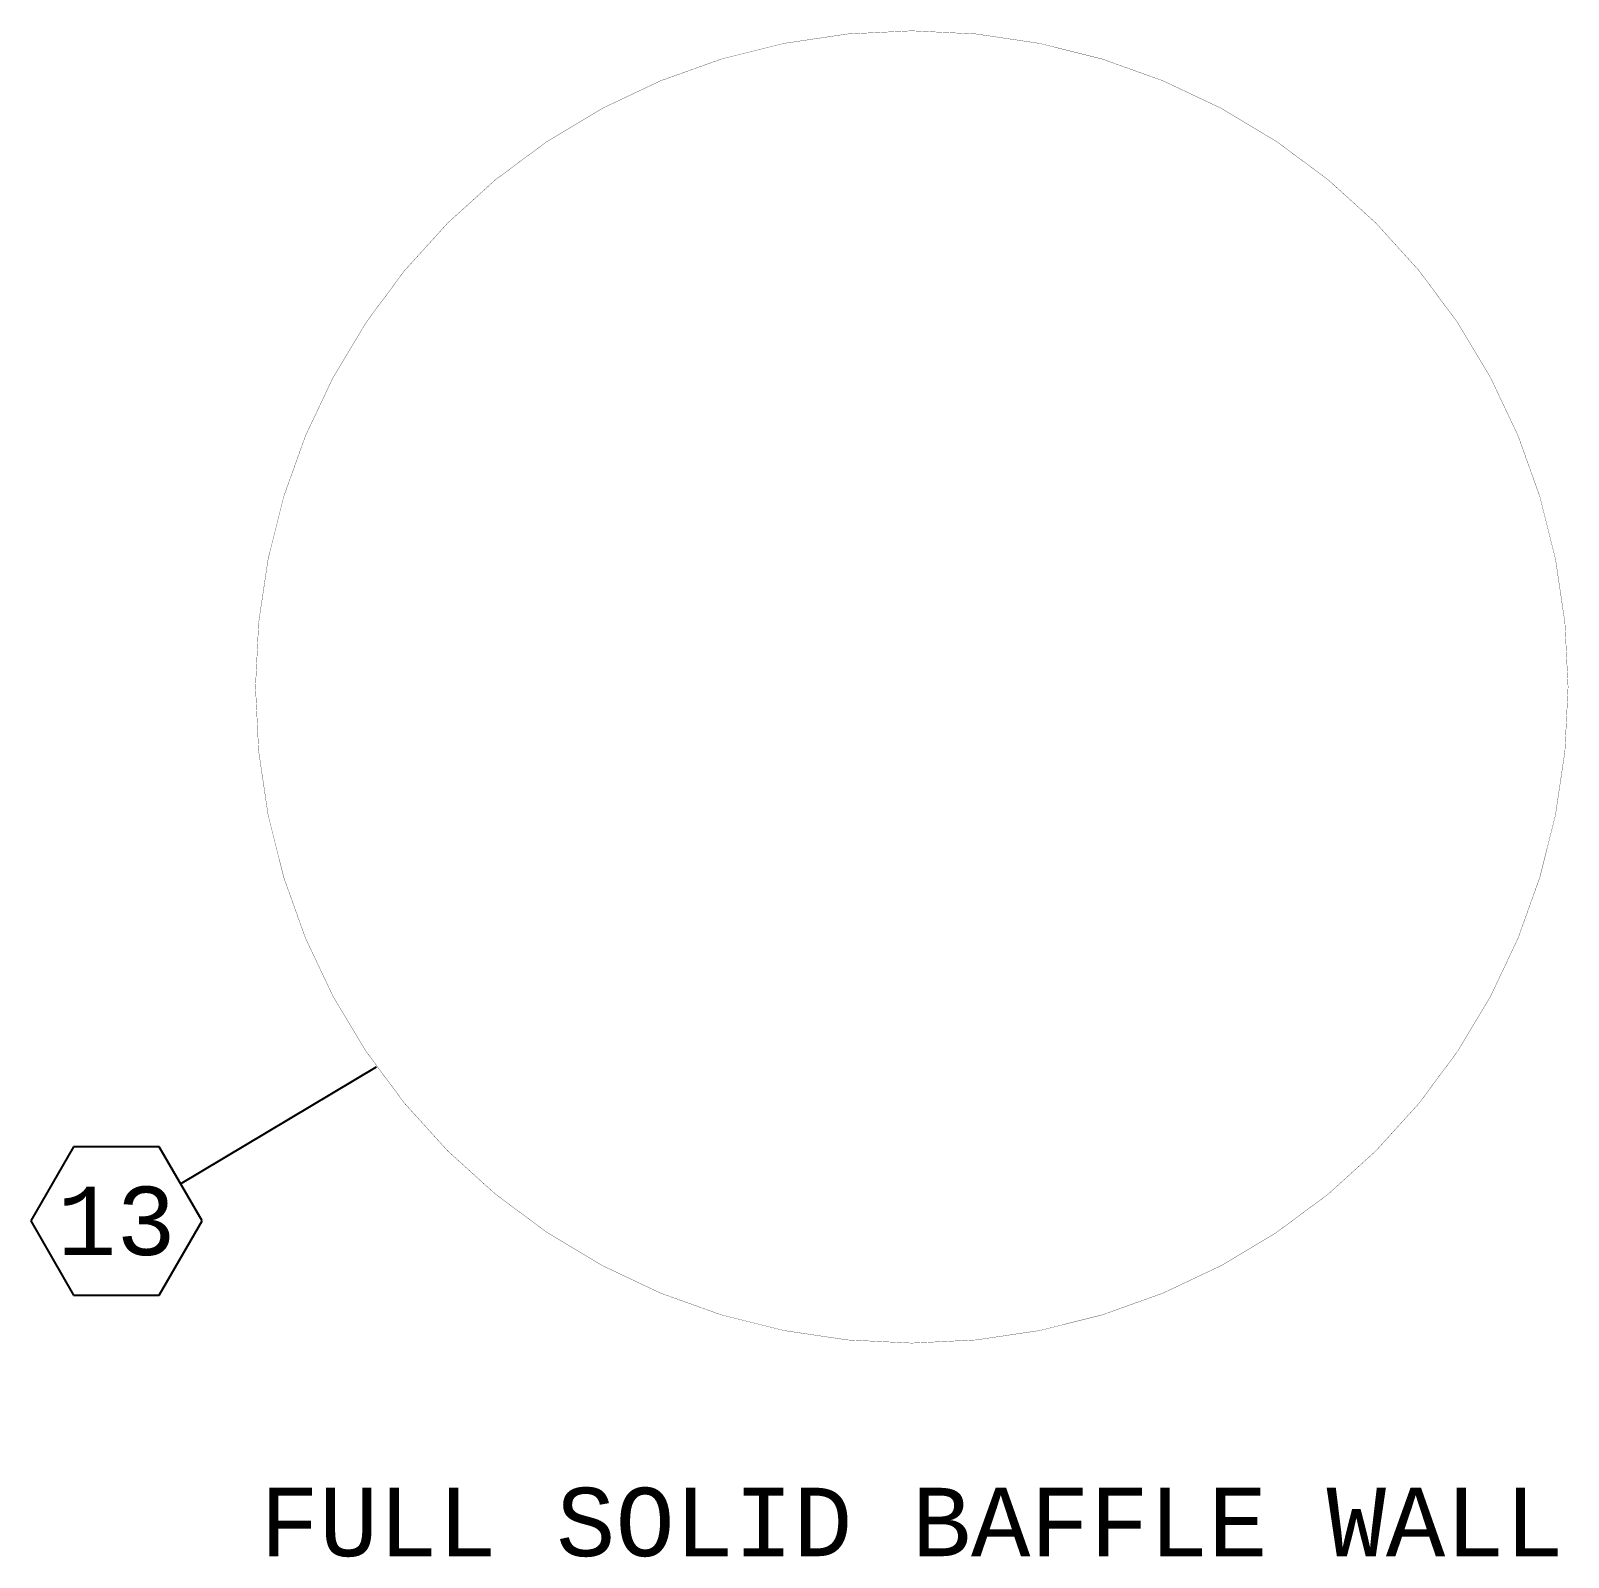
# Model space of a CAD drawing. Extents: x -63 to 400, y -73 to 137.
# Drawn here: x 292.7 to 400.5, y -39.2 to 67.8 of the extents above; entities that cross this region are included whole.
import ezdxf
from ezdxf.enums import TextEntityAlignment as Align

# ---------------------------------------------------------------- set-up
doc = ezdxf.new("R2010")
doc.units = 0
doc.header["$MEASUREMENT"] = 0
doc.layers.add('2', color=7, linetype='Continuous')
doc.styles.get("Standard").update_dxf_attribs({"font": 'monotxt.shx'})

msp = doc.modelspace()

# ---------------------------------------------------------------- linework, layer by layer
at = {"layer": '2', "color": 5, "linetype": 'Continuous'}
for p, q in [((303.22, -13.07), (316.96, -4.86)), ((295.72, -10.47), (292.72, -15.66)), ((301.72, -10.47), (295.72, -10.47)), ((304.72, -15.66), (301.72, -10.47)), ((292.72, -15.66), (295.72, -20.86)), ((301.72, -20.86), (304.72, -15.66)), ((295.72, -20.86), (301.72, -20.86))]:
    msp.add_line(p, q, dxfattribs=at)
at = {"layer": '2', "color": 5, "linetype": 'Continuous', "const_width": 0.02}
msp.add_lwpolyline([(400.47, 21.77, 1), (308.47, 21.77, 1), (400.47, 21.77)], format="xyb", dxfattribs=at)

# ---------------------------------------------------------------- texts
at = {"layer": '2', "color": 5, "linetype": 'Continuous'}
for s, p in [('13', (298.72, -15.66)), ('FULL SOLID BAFFLE WALL', (354.47, -36.77))]:
    msp.add_text(s, height=4.8, dxfattribs=at).set_placement(p, align=Align.MIDDLE_CENTER)

doc.saveas('drawing.dxf')
